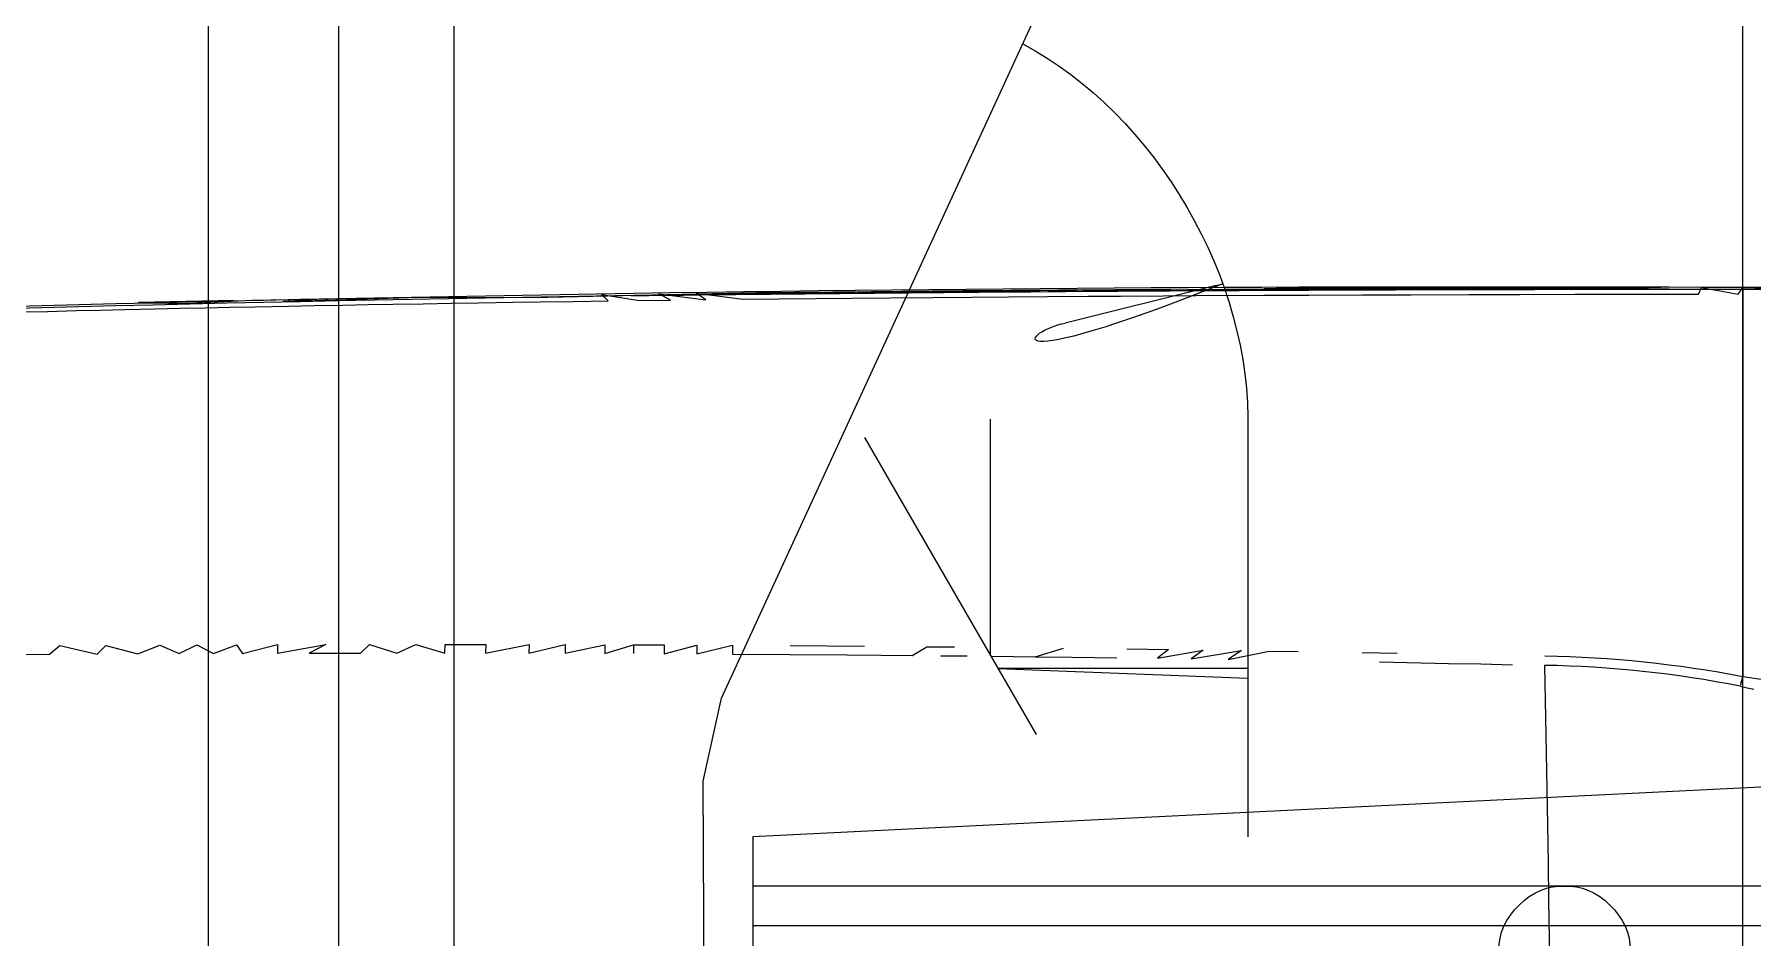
# Model space of a CAD drawing. Header units: millimetres. Extents: x 521 to 148073, y -17811 to 32040.
# Drawn here: x 65923.6 to 66013.9, y 20534.4 to 20581.8 of the extents above; entities that cross this region are included whole.
import ezdxf

# ---------------------------------------------------------------- set-up
doc = ezdxf.new("R2010")
doc.units = ezdxf.units.MM
doc.layers.add('Datové rozvody', color=6, linetype='Continuous')
doc.layers.add('PDF_Geometrie', color=7, linetype='Continuous', true_color=0xbdbdbd)

# ---------------------------------------------------------------- blocks, each defined once
blk = doc.blocks.new('projektor')
at = {"layer": 'PDF_Geometrie', "lineweight": 13}
for points in [[(85985.36, 15086.315), (85985.36, 15083.804)], [(86015.845, 15120.22), (86015.845, 15033.227)], [(86017.867, 15120.22), (86017.867, 15077.768), (86017.867, 15033.227)], [(86005.626, 15083.676), (86005.701, 15084.03), (86005.776, 15084.378)], [(85986.502, 14995.919), (85986.471, 14997.206), (85986.435, 14998.682), (85986.406, 14999.914), (85986.378, 15001.157), (85986.344, 15002.687), (85986.316, 15003.981), (85986.288, 15005.26), (85986.262, 15006.532), (85986.237, 15007.795), (85986.203, 15009.537), (85986.179, 15010.824), (85986.152, 15012.297), (85986.129, 15013.579), (85986.107, 15014.851), (85986.081, 15016.401), (85986.057, 15017.816), (85986.035, 15019.225), (85986.009, 15020.966), (85985.988, 15022.367), (85985.964, 15024.053), (85985.94, 15025.848), (85985.609, 15025.505), (85985.919, 15027.449), (85985.899, 15029.036), (85985.571, 15028.431), (85985.877, 15030.84), (85985.547, 15030.345), (85985.855, 15032.744), (85985.835, 15034.566), (85985.815, 15036.469), (85985.797, 15038.313), (85985.778, 15040.262), (85985.759, 15042.432), (85985.743, 15044.426), (85985.728, 15046.303), (85985.713, 15048.295), (85985.699, 15050.374), (85985.688, 15052.018), (85985.675, 15054.204), (85985.666, 15055.873), (85985.649, 15059.371), (85985.639, 15061.632), (85985.629, 15064.38), (85985.62, 15066.87), (85985.612, 15069.83), (85985.606, 15072.412), (85985.602, 15075.241), (85985.599, 15077.306), (85985.597, 15079.424), (85985.596, 15081.546), (85985.261, 15081.695), (85985.595, 15083.579), (85985.26, 15083.804), (85985.609, 15096.726)], [(86009.776, 15104.879), (86009.776, 15105.119), (86013.316, 15033.227)], [(86027.983, 15083.804), (85688.951, 15083.804)], [(85985.259, 15083.804), (86005.14, 15083.804)], [(86005.524, 15083.707), (86005.552, 15083.699), (86005.578, 15083.691)], [(86004.561, 15073.684), (86008.135, 15073.749)], [(86008.135, 15073.749), (86010.885, 15073.796), (86012.751, 15073.827), (86014.645, 15073.858)], [(86014.645, 15073.858), (86016.565, 15073.889), (86018.51, 15073.919), (86020.483, 15073.95)], [(86004.49, 15070.423), (86004.525, 15072.05)], [(86004.457, 15068.782), (86004.49, 15070.423)], [(86004.387, 15065.25), (86004.457, 15068.782)], [(86003.91, 15064.37), (86003.942, 15066.155)], [(86003.829, 15059.605), (86003.853, 15061.096)], [(86003.724, 15052.334), (86003.753, 15054.47), (86004.201, 15053.902), (86003.778, 15056.249), (86004.226, 15055.626), (86003.807, 15058.199), (86004.255, 15057.518), (86003.829, 15059.605)], [(85992.578, 15058.516), (86013.316, 15058.516)], [(86004.718, 15058.516), (86004.718, 15045.772), (86005.223, 15058.516), (86009.776, 15058.516)], [(85985.143, 15056.901), (85985.07, 15057.242)], [(85985.144, 15056.9), (85987.07, 15049.197)], [(85985.923, 15006.701), (85986.026, 15001.847), (85986.075, 15004.157), (85985.905, 15007.632), (85985.83, 15011.546), (85985.972, 15009.249), (85985.748, 15016.229), (85985.757, 15022.021), (85985.512, 15033.418), (85985.452, 15039.287), (85985.41, 15043.957), (85985.374, 15048.852), (85985.338, 15054.568)], [(86004.143, 15049.555), (86004.172, 15051.831)], [(86004.094, 15045.437), (86004.119, 15047.656), (86003.683, 15049.11)], [(86004.119, 15047.656), (86004.143, 15049.555)], [(86006.244, 15031.626), (85971.833, 15047.473)], [(86008.096, 15047.723), (85992.923, 15038.963)], [(85991.976, 15045.366), (86004.013, 15045.366)], [(86004.066, 15042.84), (86004.08, 15044.188)], [(86004.037, 15039.782), (86004.052, 15041.375), (86003.609, 15042.132), (86003.622, 15043.541)], [(86004.023, 15038.048), (86004.037, 15039.782)], [(86003.553, 15035.149), (86003.581, 15038.941)], [(86003.982, 15032.192), (86004.023, 15038.048)], [(86084.787, 15033.227), (86104.355, 15033.227), (86114.47, 15032.418), (86114.47, 15031.204), (86010.475, 15030.698)], [(86013.316, 15033.227), (86032.883, 15033.227)], [(86003.512, 15027.146), (86003.519, 15028.712), (86003.964, 15028.705), (86003.526, 15030.382), (86003.972, 15030.379), (86003.535, 15032.203), (86003.982, 15032.192)], [(86010.475, 15030.698), (86006.244, 15031.626)], [(86003.494, 15017.509), (86003.494, 15019.592), (86003.938, 15019.585), (86003.498, 15021.805), (86003.941, 15021.796), (86003.502, 15023.649), (86003.945, 15023.643), (86003.507, 15025.678), (86003.952, 15025.673), (86003.512, 15027.146), (86003.957, 15027.139)], [(85769.607, 15017.953), (85791.714, 15017.953), (86099.297, 15017.953)], [(86004.01, 14995.025), (86003.995, 14997.303), (86003.554, 14997.833), (86003.98, 14999.74), (86003.539, 15000.183), (86003.969, 15001.821), (86003.525, 15002.938), (86003.96, 15003.925), (86003.517, 15004.83), (86003.952, 15005.681), (86003.509, 15006.856), (86003.947, 15007.166), (86003.503, 15008.957), (86003.943, 15008.951), (86003.498, 15011.426), (86003.939, 15010.569), (86003.936, 15013.186), (86003.494, 15013.647), (86003.935, 15015.043), (86003.494, 15016.013), (86003.935, 15017.503), (86003.494, 15017.509)], [(86099.297, 15012.086), (85799.954, 15012.086), (85769.607, 15012.086)], [(85757.005, 15005.409), (86117.505, 15005.409)]]:
    blk.add_lwpolyline(points, dxfattribs=at)
blk.add_lwpolyline([(86005.14, 15083.804), (86005.199, 15083.791), (86005.256, 15083.777), (86005.311, 15083.763), (86005.364, 15083.75), (86005.398, 15083.741), (86005.431, 15083.733), (86005.464, 15083.724), (86005.494, 15083.716)], close=True, dxfattribs=at)
for centre, radius, start, end in [((88749.48, 15098.016), 2764.257, 177.788505, 180.294582), ((88769.782, 15097.667), 2784.458, 177.797356, 180.28525), ((86036.123, 15079.476), 31.284, 116.67889, 172.04693), ((88800.922, 15070.453), 2815.694, 179.72833, 182.188599), ((88822.437, 15070.824), 2837.108, 179.737857, 182.179554), ((90358.303, 15080.732), 4372.945, 179.959746, 180.703528), ((86062.422, 15072.772), 58.334, 169.0991, 179.08921), ((86060.676, 15072.755), 56.123, 168.77947, 179.05132), ((91360.516, 15083.239), 5375.256, 180.038514, 180.25466)]:
    blk.add_arc(centre, radius, start, end, dxfattribs=at)
for points in [[(86015.844, 15074.701), (86015.687, 15076.32), (86017.481, 15078.157), (86019.104, 15078.038)], [(86019.104, 15071.364), (86017.481, 15071.244), (86015.687, 15073.082), (86015.844, 15074.701)], [(85972.805, 15047.025), (85976.399, 15053.828), (85984.889, 15058.761), (85992.578, 15058.516)], [(85985.07, 15057.242), (85989.855, 15045.234), (85987.455, 15047.108), (85987.069, 15049.197)]]:
    blk.add_open_spline(points, degree=3, dxfattribs=at)

msp = doc.modelspace()

# ---------------------------------------------------------------- block references
at = {"layer": 'Datové rozvody', "xscale": 1.027900945623324, "yscale": 1.027900945623324, "zscale": 1.027900945623324, "rotation": 270.0000000000001}
msp.add_blockref('projektor', (50508.686, 108952.866), dxfattribs=at)

doc.saveas('drawing.dxf')
